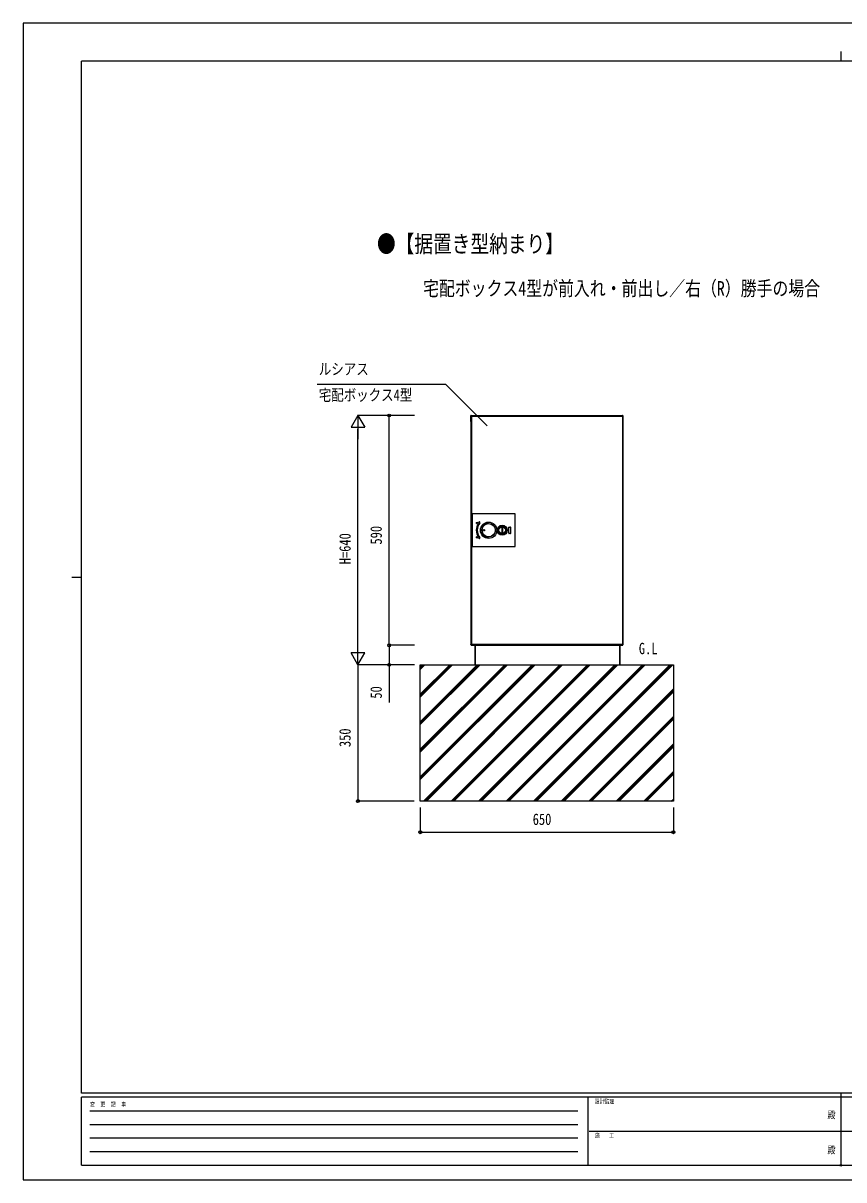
# Model space of a CAD drawing. Units: millimetres, scale not verified. Extents: x -2102 to 2102, y -1485 to 1485.
# Drawn here: x -2102 to 5, y -1485 to 1485 of the extents above; entities that cross this region are included whole.
import ezdxf
from ezdxf.enums import TextEntityAlignment as Align

# ---------------------------------------------------------------- set-up
doc = ezdxf.new("R2010")
doc.units = ezdxf.units.MM
doc.header["$LTSCALE"] = 8
doc.header["$PDMODE"] = 32
doc.header["$PDSIZE"] = 4
for name, color, linetype in [('0-1_USER1', 3, 'Continuous'), ('0-3_YKK_A1', 4, 'Continuous'), ('0-4_YKK_D', 6, 'Continuous'), ('0-5_YKK_ZWAK', 7, 'Continuous'), ('0-6_YSS_K', 3, 'Continuous')]:
    doc.layers.add(name, color=color, linetype=linetype)
doc.styles.add('ＭＳ ゴシック', font='')
doc.styles.get('ＭＳ ゴシック').set_extended_font_data('MS Gothic')

msp = doc.modelspace()

# ---------------------------------------------------------------- linework, layer by layer
at = {"layer": '0-3_YKK_A1'}
for p, q in [((-952.491, 476.7), (-952.491, 477.5)), ((-952.491, 477.5), (-951.991, 477.5)), ((-952.491, 476.7), (-952.491, 476)), ((-951.991, 476.7), (-952.491, 476.7)), ((-952.491, 476.5), (-952.491, -110.5)), ((-951.691, 476.5), (-952.491, 476.5)), ((-952.491, 476.5), (-952.491, -110.5)), ((-951.691, 476.5), (-952.491, 476.5)), ((-952.491, 464.5), (-952.491, 476)), ((-951.991, 477.5), (-951.691, 477.5)), ((-951.991, 477.5), (-951.691, 477.5)), ((-951.991, 476.7), (-951.691, 476.7)), ((-951.991, 476.7), (-951.691, 476.7)), ((-951.491, 477.5), (-951.691, 477.5)), ((-951.691, 477.5), (-563.291, 477.5)), ((-951.691, 477.5), (-563.291, 477.5)), ((-951.691, 476.7), (-951.691, 476.5)), ((-951.691, 476.7), (-951.691, 476.5)), ((-951.691, 462.9), (-951.691, 476.5)), ((-951.691, 476.5), (-951.691, -110.5)), ((-951.691, 476.5), (-950.891, 476.5)), ((-951.691, 476.5), (-951.691, -110.5)), ((-951.691, 476.5), (-950.891, 476.5)), ((-951.691, 475.5), (-951.691, 475.3)), ((-951.691, 475.3), (-950.891, 475.3)), ((-951.491, 477.5), (-563.491, 477.5)), ((-951.491, 477.5), (-951.491, 476.7)), ((-950.891, 476.5), (-950.891, -110.5)), ((-950.891, 476.5), (-950.891, -110.5)), ((-950.891, 476.3), (-941.691, 476.3)), ((-950.891, 475.5), (-941.691, 475.5)), ((-950.891, 475.3), (-950.891, 475.5)), ((-950.891, 475.3), (-950.891, -111.3)), ((-941.691, 476.3), (-941.691, 475.5)), ((-941.62, 475.5), (-941.691, 475.5)), ((-941.62, 476.3), (-563.691, 476.3)), ((-941.62, 475.5), (-563.691, 475.5)), ((-573.791, 476.5), (-563.491, 476.5)), ((-570.491, 476.7), (-570.491, 477.5)), ((-570.491, 476.7), (-570.491, 477.5)), ((-566.491, 476.7), (-566.491, 477.5)), ((-566.491, 476.7), (-566.491, 477.5)), ((-562.491, 476.5), (-565.991, 476.5)), ((-562.491, 476.5), (-565.991, 476.5)), ((-563.691, 476.3), (-563.691, 475.5)), ((-563.491, 477.5), (-563.491, 476.7)), ((-563.491, 477.5), (-563.291, 477.5)), ((-563.491, 476.7), (-563.491, 476.5)), ((-563.491, 476.7), (-563.291, 476.7)), ((-562.991, 476.5), (-563.491, 476.5)), ((-562.991, 477.5), (-563.291, 477.5)), ((-562.991, 477.5), (-563.291, 477.5)), ((-563.291, 476.7), (-563.291, 476.5)), ((-563.291, 476.5), (-563.291, 462.9)), ((-562.991, 477.5), (-562.491, 477.5)), ((-562.991, 477.5), (-562.491, 477.5)), ((-562.491, 477.5), (-562.491, 476.7)), ((-562.491, 477.5), (-562.491, 476.7)), ((-562.491, 476.7), (-562.491, 476.5)), ((-562.491, 476.5), (-562.491, 476)), ((-562.491, 476.5), (-562.491, -110.5)), ((-562.491, 476.5), (-562.491, -110.5)), ((-562.491, 464.5), (-562.491, 476)), ((-952.491, 470.5), (-951.769, 469.25)), ((-952.491, 464.5), (-952.491, 470.5)), ((-952.491, 464.5), (-951.769, 465.75)), ((-951.769, 469.25), (-951.691, 469.25)), ((-951.769, 465.75), (-951.769, 469.25)), ((-951.769, 465.75), (-951.691, 465.75)), ((-950.891, 469.25), (-951.691, 469.25)), ((-950.891, 465.75), (-951.691, 465.75)), ((-951.691, 462.9), (-951.691, 462.5)), ((-951.691, 462.5), (-951.691, -110.7)), ((-563.291, 469.7), (-563.291, 424.7)), ((-563.291, 469.7), (-563.291, 424.7)), ((-563.291, 462.9), (-563.291, -111.5)), ((-562.491, 458), (-563.291, 458)), ((-562.491, 458), (-563.291, 458)), ((-562.491, 464.5), (-562.491, -111.5)), ((-562.491, 460.5), (-562.491, 461)), ((-562.491, 460.5), (-562.491, 461)), ((-562.491, 460.5), (-562.491, 458.5)), ((-562.491, 460.5), (-562.491, 458.5)), ((-949.491, 224), (-949.491, 142)), ((-839.491, 225), (-948.491, 225)), ((-838.491, 142), (-838.491, 224)), ((-938.34, 202.505), (-931.548, 204.198)), ((-933.766, 201.068), (-937.735, 200.079)), ((-873.019, 189.501), (-873.032, 176.501)), ((-873.019, 189.501), (-871.019, 189.499)), ((-871.019, 189.499), (-871.032, 176.499)), ((-855.025, 175.25), (-855.025, 190.75)), ((-854.925, 175.35), (-854.925, 190.65)), ((-854.525, 191.25), (-850.525, 191.25)), ((-854.425, 191.15), (-850.625, 191.15)), ((-850.125, 175.35), (-850.125, 190.65)), ((-850.025, 175.25), (-850.025, 190.75)), ((-931.548, 161.802), (-938.34, 163.495)), ((-937.735, 165.921), (-933.766, 164.932)), ((-873.032, 176.501), (-871.032, 176.499)), ((-850.525, 174.75), (-854.525, 174.75)), ((-850.625, 174.85), (-854.425, 174.85)), ((-948.491, 141), (-839.491, 141)), ((-563.291, -58.7), (-563.291, -103.7)), ((-563.291, -58.7), (-563.291, -103.7)), ((-562.491, -70.4), (-563.291, -70.4)), ((-562.491, -70.4), (-563.291, -70.4)), ((-562.491, -67.9), (-562.491, -67.4)), ((-562.491, -67.9), (-562.491, -67.4)), ((-562.491, -67.9), (-562.491, -69.9)), ((-562.491, -67.9), (-562.491, -69.9)), ((-951.691, -110.5), (-952.491, -110.5)), ((-951.691, -110.5), (-952.491, -110.5)), ((-951.991, -111.5), (-952.491, -111.5)), ((-951.991, -111.5), (-952.491, -111.5)), ((-951.991, -110.7), (-951.691, -110.7)), ((-951.991, -110.7), (-951.691, -110.7)), ((-951.991, -111.5), (-951.691, -111.5)), ((-951.991, -111.5), (-951.691, -111.5)), ((-951.691, -110.5), (-950.891, -110.5)), ((-951.691, -110.5), (-950.891, -110.5)), ((-951.691, -111.7), (-951.691, -110.7)), ((-951.691, -110.7), (-951.691, -111.5)), ((-951.691, -110.7), (-951.691, -111.5)), ((-951.691, -111.3), (-947.191, -111.3)), ((-563.291, -111.5), (-951.691, -111.5)), ((-563.291, -111.5), (-951.691, -111.5)), ((-950.891, -111.7), (-950.891, -111.3)), ((-950.891, -112.5), (-563.491, -112.5)), ((-936.691, -110.9), (-949.691, -110.9)), ((-947.191, -111.3), (-947.191, -111.5)), ((-947.191, -111.7), (-947.17, -111.7)), ((-945.691, -110.7), (-912.691, -110.7)), ((-944.691, -112.5), (-943.441, -111.778)), ((-938.691, -112.5), (-944.691, -112.5)), ((-943.441, -110.9), (-943.441, -111.7)), ((-943.441, -111.778), (-943.441, -111.7)), ((-939.941, -111.778), (-943.441, -111.778)), ((-942.741, -112.5), (-942.741, -162.5)), ((-941.241, -112.5), (-941.241, -162.5)), ((-941.241, -112.5), (-571.241, -112.5)), ((-939.941, -110.9), (-939.941, -111.7)), ((-939.941, -111.778), (-939.941, -111.7)), ((-938.691, -112.5), (-939.941, -111.778)), ((-936.691, -110.9), (-936.62, -110.9)), ((-936.691, -111.7), (-936.62, -111.7)), ((-563.691, -110.9), (-936.62, -110.9)), ((-564.091, -111.7), (-936.62, -111.7)), ((-569.291, -110.7), (-602.291, -110.7)), ((-576.291, -112.5), (-575.041, -111.778)), ((-575.041, -110.9), (-575.041, -111.7)), ((-575.041, -111.778), (-571.541, -111.778)), ((-571.541, -110.9), (-571.541, -111.7)), ((-570.291, -112.5), (-571.541, -111.778)), ((-571.241, -112.5), (-571.241, -162.5)), ((-567.591, -112.5), (-571.091, -112.5)), ((-570.991, -111.5), (-570.991, -110.7)), ((-570.991, -111.5), (-570.991, -110.7)), ((-569.741, -112.5), (-569.741, -162.5)), ((-562.491, -110.5), (-567.221, -110.5)), ((-562.491, -110.5), (-567.221, -110.5)), ((-567.091, -111.7), (-563.291, -111.7)), ((-566.991, -111.5), (-566.991, -110.7)), ((-566.991, -111.5), (-566.991, -110.7)), ((-566.591, -111.5), (-566.591, -110.7)), ((-563.291, -110.7), (-566.591, -110.7)), ((-563.691, -110.9), (-563.691, -111.7)), ((-563.491, -112.5), (-563.291, -112.5)), ((-563.291, -110.7), (-563.291, -110.5)), ((-563.291, -110.7), (-563.291, -110.5)), ((-562.491, -110.7), (-563.291, -110.7)), ((-563.291, -110.7), (-563.291, -111.5)), ((-562.991, -110.7), (-563.291, -110.7)), ((-563.291, -110.7), (-563.291, -111.5)), ((-562.991, -110.7), (-563.291, -110.7)), ((-563.291, -111.7), (-563.291, -111.5)), ((-562.991, -111.5), (-563.291, -111.5)), ((-562.991, -111.5), (-563.291, -111.5)), ((-562.991, -111.5), (-562.491, -111.5)), ((-562.991, -111.5), (-562.491, -111.5)), ((-562.491, -111.7), (-562.491, -111.5))]:
    msp.add_line(p, q, dxfattribs=at)
for points in [[(-952.491, 476.7), (-952.491, 477.5), (-951.991, 477.5)], [(-951.991, 476.5), (-951.491, 476.5), (-951.491, 476.7), (-563.491, 476.7)], [(-951.491, 476.7), (-951.691, 476.7), (-951.691, 476.5)], [(-951.691, 476.7), (-563.291, 476.7), (-563.291, 476.5), (-563.291, -110.5)], [(-951.691, 476.7), (-563.291, 476.7), (-563.291, 476.5), (-563.291, -110.5)], [(-941.62, 475.5), (-941.62, 476.3), (-941.691, 476.3)], [(-951.691, 462.5), (-952.491, 462.5), (-952.491, 464.5)], [(-563.291, 461), (-562.491, 461), (-562.491, 461.5)], [(-563.291, 461), (-562.491, 461), (-562.491, 461.5)], [(-562.491, 457.5), (-562.491, 458), (-562.491, 458.5)], [(-562.491, 457.5), (-562.491, 458), (-562.491, 458.5)], [(-908.206, 200.282), (-909.024, 200.206), (-909.836, 200.093), (-910.643, 199.941), (-911.44, 199.751), (-912.227, 199.524), (-913.001, 199.262), (-913.755, 198.965), (-914.493, 198.635), (-915.213, 198.272), (-915.916, 197.875), (-916.603, 197.444), (-917.272, 196.978), (-917.919, 196.481), (-918.539, 195.957), (-919.132, 195.406), (-919.697, 194.829), (-920.236, 194.225), (-920.747, 193.594), (-921.232, 192.936), (-921.685, 192.256), (-922.103, 191.558), (-922.487, 190.844), (-922.837, 190.114), (-923.151, 189.368), (-923.432, 188.606), (-923.678, 187.829), (-923.887, 187.037), (-924.058, 186.24), (-924.192, 185.439), (-924.287, 184.635), (-924.344, 183.827), (-924.364, 183.015), (-924.345, 182.199), (-924.288, 181.381), (-924.192, 180.566), (-924.058, 179.759), (-923.887, 178.964), (-923.68, 178.18), (-923.437, 177.408)], [(-908.408, 200.092), (-909.209, 200.008), (-910.006, 199.886), (-910.794, 199.727), (-911.573, 199.531), (-912.342, 199.299), (-913.096, 199.032), (-913.832, 198.733), (-914.55, 198.4), (-915.251, 198.036), (-915.935, 197.64), (-916.602, 197.211), (-917.251, 196.749), (-917.881, 196.256), (-918.484, 195.736), (-919.061, 195.191), (-919.611, 194.621), (-920.134, 194.025), (-920.631, 193.405), (-921.101, 192.758), (-921.542, 192.088), (-921.95, 191.4), (-922.324, 190.697), (-922.664, 189.979), (-922.97, 189.247), (-923.243, 188.499), (-923.481, 187.737), (-923.685, 186.96), (-923.852, 186.176), (-923.981, 185.389), (-924.074, 184.599), (-924.13, 183.807), (-924.149, 183.012), (-924.131, 182.214), (-924.075, 181.413), (-923.982, 180.616), (-923.853, 179.829), (-923.688, 179.052), (-923.488, 178.285), (-923.252, 177.528)], [(-923.437, 177.408), (-923.158, 176.648), (-922.842, 175.899), (-922.49, 175.163), (-922.103, 174.442), (-921.684, 173.743), (-921.235, 173.069), (-920.756, 172.417), (-920.247, 171.788), (-919.708, 171.182), (-919.138, 170.6), (-918.539, 170.043), (-917.918, 169.518), (-917.276, 169.025), (-916.614, 168.564), (-915.931, 168.134), (-915.228, 167.736), (-914.504, 167.37), (-913.76, 167.037), (-912.999, 166.738), (-912.226, 166.475), (-911.44, 166.249), (-910.642, 166.059), (-909.836, 165.907), (-909.023, 165.794), (-908.206, 165.718)], [(-923.252, 177.528), (-922.981, 176.781), (-922.674, 176.043), (-922.331, 175.317), (-921.954, 174.607), (-921.544, 173.916), (-921.103, 173.245), (-920.634, 172.599), (-920.137, 171.979), (-919.614, 171.383), (-919.064, 170.813), (-918.487, 170.267), (-917.883, 169.746), (-917.254, 169.253), (-916.605, 168.791), (-915.939, 168.363), (-915.255, 167.966), (-914.554, 167.601), (-913.835, 167.269), (-913.098, 166.968), (-912.343, 166.701), (-911.574, 166.469), (-910.795, 166.273), (-910.006, 166.114), (-909.209, 165.992), (-908.408, 165.908)], [(-909.412, 166.021), (-909.212, 165.993), (-909.011, 165.968), (-908.81, 165.946), (-908.609, 165.926), (-908.408, 165.908)], [(-563.291, -67.4), (-562.491, -67.4), (-562.491, -66.9)], [(-563.291, -67.4), (-562.491, -67.4), (-562.491, -66.9)], [(-562.491, -70.9), (-562.491, -70.4), (-562.491, -69.9)], [(-562.491, -70.9), (-562.491, -70.4), (-562.491, -69.9)], [(-952.491, -111.5), (-952.491, -110.7), (-951.991, -110.7)], [(-952.491, -111.5), (-952.491, -110.7), (-951.991, -110.7)], [(-563.291, -110.7), (-951.691, -110.7), (-951.691, -110.5)], [(-563.291, -110.7), (-951.691, -110.7), (-951.691, -110.5)], [(-950.891, -111.7), (-947.491, -111.7), (-936.691, -111.7)], [(-942.741, -112.5), (-941.241, -112.5), (-941.241, -162.5)], [(-569.741, -112.5), (-571.241, -112.5), (-571.241, -162.5)], [(-562.491, -111.5), (-562.491, -110.7), (-562.991, -110.7)], [(-562.491, -111.5), (-562.491, -110.7), (-562.991, -110.7)]]:
    msp.add_lwpolyline(points, dxfattribs=at)
for centre, radius in [((-907.025, 183), 21), ((-906.991, 183), 17.685), ((-907.025, 183), 17.5), ((-907.025, 183), 17.112), ((-918.991, 183), 1.75), ((-872.025, 183), 12.75), ((-871.991, 183), 12.75), ((-871.991, 183), 12.75), ((-872.025, 183), 12.5), ((-872.025, 183), 11), ((-872.025, 183), 8.5)]:
    msp.add_circle(centre, radius, dxfattribs=at)
for centre, radius, start, end in [((-951.691, 476.7), 0.8, 90, 180), ((-951.991, 476), 0.5, 90, 180), ((-950.891, 475.5), 0.8, 90, 180), ((-563.291, 476.7), 0.8, 0, 90), ((-562.991, 476), 0.5, 0, 90), ((-948.491, 224), 1, 90, 180), ((-839.491, 224), 1, 0, 90), ((-938.037, 201.292), 1.25, 104, 284), ((-907.025, 183), 31.75, 146.31167, 213.68833), ((-907.025, 183), 29.25, 141.02124, 218.97876), ((-933.693, 200.777), 0.3, 326.31167, 104), ((-931.124, 202.5), 1.75, 321.02124, 104), ((-885.707, 176.178), 32.972, 133.02751, 133.50945), ((-854.525, 190.75), 0.5, 90, 180), ((-854.425, 190.65), 0.5, 90, 180), ((-850.625, 190.65), 0.5, 0, 90), ((-850.525, 190.75), 0.5, 0, 90), ((-938.037, 164.708), 1.25, 76, 256), ((-933.693, 165.223), 0.3, 256, 33.68833), ((-931.124, 163.5), 1.75, 256, 38.97876), ((-885.707, 189.822), 32.972, 226.49055, 226.97249), ((-854.525, 175.25), 0.5, 180, 270), ((-854.425, 175.35), 0.5, 180, 270), ((-850.625, 175.35), 0.5, 270, 0), ((-850.525, 175.25), 0.5, 270, 0), ((-948.491, 142), 1, 180, 270), ((-839.491, 142), 1, 270, 0), ((-950.891, -111.7), 0.8, 180, 270), ((-949.691, -110.9), 0.8, 180, 270), ((-946.191, -111.5), 1, 180, 270), ((-943.891, -111.5), 1, 270, 0), ((-571.091, -111.5), 1, 180, 270), ((-567.591, -111.5), 1, 270, 0), ((-563.291, -111.7), 0.8, 270, 0)]:
    msp.add_arc(centre, radius, start, end, dxfattribs=at)
at = {"layer": '0-4_YKK_D'}
for p, q in [((-1242.49, 477.5), (-1259.99, 447.189)), ((-1097.49, 477.5), (-1243.49, 477.5)), ((-1242.49, 477.5), (-1224.99, 447.189)), ((-1242.49, 477.5), (-1242.49, 416.878)), ((-1097.49, 477.5), (-1163.49, 477.5)), ((-1162.49, -112.5), (-1162.49, 477.5)), ((-1259.99, 447.189), (-1224.99, 447.189)), ((-1242.49, -127.5), (-1242.49, 442.5)), ((-1242.49, -162.5), (-1242.49, -101.878)), ((-1097.49, -112.5), (-1163.49, -112.5)), ((-1097.49, -112.5), (-1163.49, -112.5)), ((-1242.49, -162.5), (-1259.99, -132.189)), ((-1224.99, -132.189), (-1259.99, -132.189)), ((-1242.49, -162.5), (-1224.99, -132.189)), ((-1097.49, -162.5), (-1243.49, -162.5)), ((-1098.49, -162.5), (-1243.49, -162.5)), ((-1242.49, -162.5), (-1242.49, -512.5)), ((-1097.49, -162.5), (-1163.49, -162.5)), ((-1098.49, -512.5), (-1243.49, -512.5)), ((-1082.49, -528.5), (-1082.49, -593.5)), ((-432.49, -528.5), (-432.49, -593.5)), ((-1082.49, -592.5), (-432.49, -592.5))]:
    msp.add_line(p, q, dxfattribs=at)
for points in [[(-910.647, 451.124), (-1016.649, 557.5), (-1347.694, 557.5)], [(-1162.49, -112.5), (-1162.49, -162.5), (-1162.49, -259.433)]]:
    msp.add_lwpolyline(points, dxfattribs=at)
for centre in [(-1162.49, 477.5), (-1162.49, -112.5), (-1162.49, -112.5), (-1162.49, -162.5), (-1242.49, -512.5), (-1082.49, -592.5), (-432.49, -592.5)]:
    msp.add_circle(centre, 3.75, dxfattribs=at)
at = {"layer": '0-5_YKK_ZWAK'}
for p, q in [((-2.49, 1412.5), (-2.49, 1387.5)), ((1947.51, 1387.5), (-1952.49, 1387.5)), ((-1952.49, -1262.5), (-1952.49, 1387.5)), ((-1977.49, 62.5), (-1952.49, 62.5)), ((1947.51, -1262.5), (-1952.49, -1262.5)), ((-652.49, -1272.5), (-1952.49, -1272.5)), ((-1952.49, -1447.5), (-1952.49, -1272.5)), ((-652.49, -1272.5), (-652.49, -1447.5)), ((-2.49, -1272.5), (-652.49, -1272.5)), ((-2.49, -1262.5), (-2.49, -1447.5)), ((647.51, -1272.5), (-2.49, -1272.5)), ((-1931.24, -1307.5), (-677.49, -1307.5)), ((-1931.24, -1342.5), (-677.49, -1342.5)), ((-648.74, -1360), (-2.49, -1360)), ((-2.49, -1360), (647.51, -1360)), ((-1931.24, -1377.5), (-677.49, -1377.5)), ((-1931.24, -1412.5), (-677.49, -1412.5)), ((-1952.49, -1447.5), (-652.49, -1447.5)), ((-652.49, -1447.5), (-2.49, -1447.5)), ((-2.49, -1447.5), (647.51, -1447.5))]:
    msp.add_line(p, q, dxfattribs=at)
msp.add_lwpolyline([(-2102.5, -1485), (2102.5, -1485), (2102.5, 1485), (-2102.5, 1485)], close=True, dxfattribs=at)
msp.add_point((-2.49, -1447.5), dxfattribs=at)
at = {"layer": '0-6_YSS_K'}
for p, q in [((-1082.49, -167.253), (-1077.737, -162.5)), ((-1082.49, -237.963), (-1007.027, -162.5)), ((-1082.49, -308.674), (-936.316, -162.5)), ((-1082.49, -379.385), (-865.605, -162.5)), ((-1082.49, -450.095), (-794.895, -162.5)), ((-1082.49, -170.878), (-1074.112, -162.5)), ((-1082.49, -241.588), (-1003.402, -162.5)), ((-1082.49, -312.299), (-932.691, -162.5)), ((-1082.49, -383.01), (-861.98, -162.5)), ((-1082.49, -453.72), (-791.27, -162.5)), ((-1082.49, -174.503), (-1070.487, -162.5)), ((-1082.49, -245.213), (-999.777, -162.5)), ((-1082.49, -315.924), (-929.066, -162.5)), ((-1082.49, -386.635), (-858.355, -162.5)), ((-1082.49, -457.345), (-787.645, -162.5)), ((-1074.184, -512.5), (-724.184, -162.5)), ((-1070.559, -512.5), (-720.559, -162.5)), ((-1066.934, -512.5), (-716.934, -162.5)), ((-1003.473, -512.5), (-653.473, -162.5)), ((-999.848, -512.5), (-649.848, -162.5)), ((-996.223, -512.5), (-646.223, -162.5)), ((-941.241, -162.5), (-942.741, -162.5)), ((-941.241, -162.5), (-571.241, -162.5)), ((-932.763, -512.5), (-582.763, -162.5)), ((-929.138, -512.5), (-579.138, -162.5)), ((-925.513, -512.5), (-575.513, -162.5)), ((-862.052, -512.5), (-512.052, -162.5)), ((-858.427, -512.5), (-508.427, -162.5)), ((-854.802, -512.5), (-504.802, -162.5)), ((-791.341, -512.5), (-441.341, -162.5)), ((-787.716, -512.5), (-437.716, -162.5)), ((-784.091, -512.5), (-434.091, -162.5)), ((-571.241, -162.5), (-569.741, -162.5)), ((-720.631, -512.5), (-432.49, -224.36)), ((-717.006, -512.5), (-432.49, -227.985)), ((-713.381, -512.5), (-432.49, -231.61)), ((-649.92, -512.5), (-432.49, -295.07)), ((-646.295, -512.5), (-432.49, -298.695)), ((-642.67, -512.5), (-432.49, -302.32)), ((-579.209, -512.5), (-432.49, -365.781)), ((-575.584, -512.5), (-432.49, -369.406)), ((-571.959, -512.5), (-432.49, -373.031)), ((-508.499, -512.5), (-432.49, -436.492)), ((-504.874, -512.5), (-432.49, -440.117)), ((-501.249, -512.5), (-432.49, -443.742)), ((-437.788, -512.5), (-432.49, -507.202)), ((-434.163, -512.5), (-432.49, -510.827))]:
    msp.add_line(p, q, dxfattribs=at)
msp.add_lwpolyline([(-1082.49, -162.5), (-432.49, -162.5), (-432.49, -512.5), (-1082.49, -512.5)], close=True, dxfattribs=at)

# ---------------------------------------------------------------- texts
at = {"layer": '0-1_USER1', "style": 'ＭＳ ゴシック', "width": 0.8}
for s, height, p in [('●【据置き型納まり】', 43.99, (-1193.7, 883)), ('宅配ボックス4型が前入れ・前出し／右（R）勝手の場合', 37.39, (-1075.5, 774)), ('G.L', 29.33, (-521.161, -144.079))]:
    msp.add_text(s, height=height, dxfattribs=at).set_placement(p, align=Align.BOTTOM_LEFT)
at = {"layer": '0-4_YKK_D', "style": 'ＭＳ ゴシック', "width": 0.8}
for s, p in [('ルシアス', (-1343.073, 573.338)), ('宅配ボックス4型', (-1343.073, 506.671)), ('650', (-793.757, -582.5))]:
    msp.add_text(s, height=29.33, dxfattribs=at).set_placement(p, align=Align.BOTTOM_LEFT)
for s, p in [('590', (-1172.49, 146.233)), ('H=640', (-1252.49, 95.633)), ('50', (-1172.49, -249.433)), ('350', (-1252.49, -373.767))]:
    msp.add_text(s, height=29.33, rotation=90, dxfattribs=at).set_placement(p, align=Align.BOTTOM_LEFT)
at = {"layer": '0-5_YKK_ZWAK', "style": 'ＭＳ ゴシック', "width": 0.8}
for s, height, p in [('設計監理', 11, (-634.157, -1292.5)), ('変  更  記  事', 11, (-1930.655, -1300)), ('殿', 18.33, (-36.833, -1332.917)), ('施\u3000\u3000工', 11, (-634.157, -1380)), ('殿', 18.33, (-36.833, -1422.917))]:
    msp.add_text(s, height=height, dxfattribs=at).set_placement(p, align=Align.BOTTOM_LEFT)

doc.saveas('drawing.dxf')
